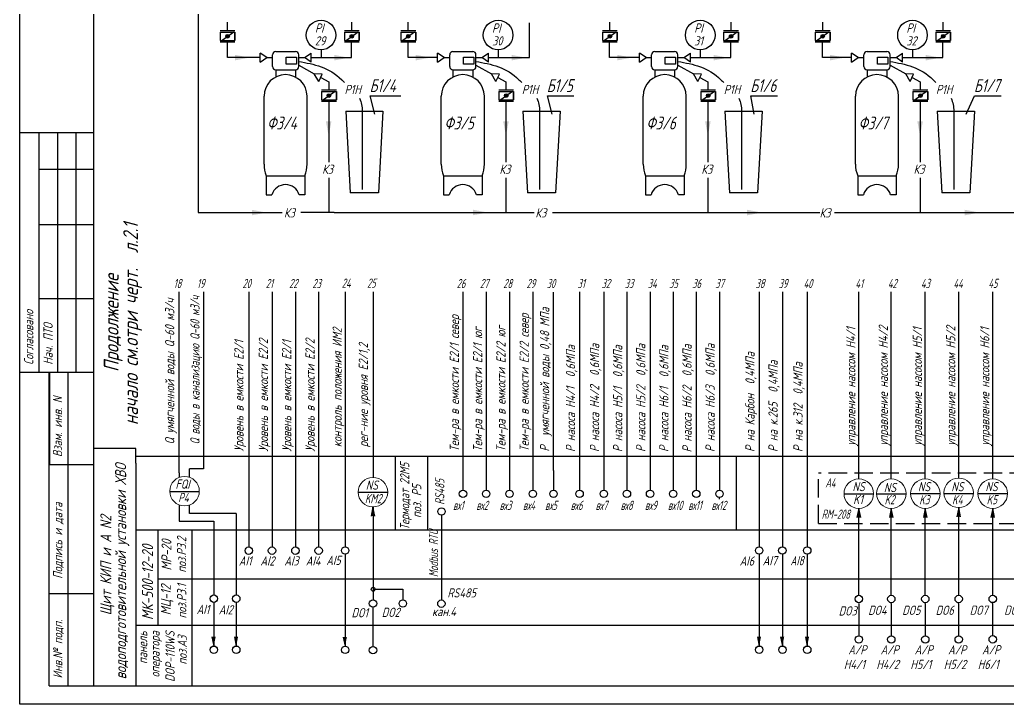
# Model space of a CAD drawing. Header units: millimetres. Extents: x 10 to 738, y -2285 to -236.
# Drawn here: x 9.9 to 277.6, y -549.6 to -364.1 of the extents above; entities that cross this region are included whole.
import ezdxf

# ---------------------------------------------------------------- set-up
doc = ezdxf.new("R2010")
doc.units = ezdxf.units.MM
doc.linetypes.add('GOST2.303 4', pattern=[7, 5, -2, 0])
doc.layers.add('1', color=7, linetype='Continuous')
for name, color, linetype, lineweight in [('MAIN', 7, 'Continuous', 50), ('Основной', 7, 'Continuous', 50), ('Тонкая', 7, 'Continuous', 30), ('тонкие', 7, 'Continuous', 20)]:
    doc.layers.add(name, color=color, linetype=linetype, lineweight=lineweight)
doc.styles.add('GOST тип А', font='GOST_A.TTF', dxfattribs={"oblique": 15})
doc.styles.get("Standard").update_dxf_attribs({"font": 'GOST_A.TTF', "oblique": 15})

msp = doc.modelspace()

# ---------------------------------------------------------------- hatches: boundary and pattern name
at = {"lineweight": -3}
h = msp.add_hatch(color=7, dxfattribs=at)
edge = h.paths.add_edge_path()
edge.add_arc((66.19, -368.57), 0.5, 0, 360)
h = msp.add_hatch(color=7, dxfattribs=at)
edge = h.paths.add_edge_path()
edge.add_arc((99.81, -368.57), 0.5, 0, 360)
h = msp.add_hatch(color=7, dxfattribs=at)
edge = h.paths.add_edge_path()
edge.add_arc((115.12, -368.57), 0.5, 0, 360)
h = msp.add_hatch(color=7, dxfattribs=at)
edge = h.paths.add_edge_path()
edge.add_arc((169.7, -368.57), 0.5, 0, 360)
h = msp.add_hatch(color=7, dxfattribs=at)
edge = h.paths.add_edge_path()
edge.add_arc((202.51, -368.57), 0.5, 0, 360)
h = msp.add_hatch(color=7, dxfattribs=at)
edge = h.paths.add_edge_path()
edge.add_arc((227.32, -368.57), 0.5, 0, 360)
h = msp.add_hatch(color=7, dxfattribs=at)
edge = h.paths.add_edge_path()
edge.add_arc((259.96, -368.57), 0.5, 0, 360)
h = msp.add_hatch(color=7, dxfattribs=at)
edge = h.paths.add_edge_path()
edge.add_arc((93.63, -384.65), 0.5, 0, 360)
h = msp.add_hatch(color=7, dxfattribs=at)
edge = h.paths.add_edge_path()
edge.add_arc((141.64, -384.65), 0.5, 0, 360)
h = msp.add_hatch(color=7, dxfattribs=at)
edge = h.paths.add_edge_path()
edge.add_arc((196.32, -384.65), 0.5, 0, 360)
h = msp.add_hatch(color=7, dxfattribs=at)
edge = h.paths.add_edge_path()
edge.add_arc((253.78, -384.65), 0.5, 0, 360)
at = {"layer": 'тонкие', "linetype": 'Continuous', "lineweight": 30}
for points in [[(68.18, -373.62), (68.18, -375.12), (72.18, -374.37)], [(68.18, -373.62), (68.18, -375.12), (72.18, -374.37)], [(95.07, -373.64), (95.07, -375.14), (99.07, -374.39)], [(95.07, -373.64), (95.07, -375.14), (99.07, -374.39)], [(117.12, -373.62), (117.12, -375.12), (121.12, -374.37)], [(117.12, -373.62), (117.12, -375.12), (121.12, -374.37)], [(143.08, -373.64), (143.08, -375.14), (147.08, -374.39)], [(143.08, -373.64), (143.08, -375.14), (147.08, -374.39)], [(171.69, -373.62), (171.69, -375.12), (175.69, -374.37)], [(171.69, -373.62), (171.69, -375.12), (175.69, -374.37)], [(197.76, -373.64), (197.76, -375.14), (201.76, -374.39)], [(197.76, -373.64), (197.76, -375.14), (201.76, -374.39)], [(229.32, -373.62), (229.32, -375.12), (233.32, -374.37)], [(229.32, -373.62), (229.32, -375.12), (233.32, -374.37)], [(255.22, -373.64), (255.22, -375.14), (259.22, -374.39)], [(255.22, -373.64), (255.22, -375.14), (259.22, -374.39)], [(92.8, -391.63), (94.3, -391.63), (93.55, -395.63)], [(140.81, -391.63), (142.31, -391.63), (141.56, -395.63)], [(195.49, -391.63), (196.99, -391.63), (196.24, -395.63)], [(252.95, -391.63), (254.45, -391.63), (253.7, -395.63)], [(72.76, -415.61), (72.76, -417.11), (76.76, -416.36)], [(72.76, -415.61), (72.76, -417.11), (76.76, -416.36)], [(132.62, -415.59), (132.62, -417.09), (136.62, -416.34)], [(132.62, -415.59), (132.62, -417.09), (136.62, -416.34)], [(206.87, -415.61), (206.87, -417.11), (210.87, -416.36)], [(206.87, -415.61), (206.87, -417.11), (210.87, -416.36)], [(265.81, -415.61), (265.81, -417.11), (269.81, -416.36)], [(265.81, -415.61), (265.81, -417.11), (269.81, -416.36)]]:
    msp.add_hatch(color=7, dxfattribs=at).paths.add_polyline_path(points)

# ---------------------------------------------------------------- linework, layer by layer
at = {"color": 7}
for p, q in [((9.92, -549.61), (9.92, -236.38)), ((58.22, -328.78), (58.22, -416.37)), ((66.19, -367.02), (66.19, -364.78)), ((99.81, -367.02), (99.81, -364.78)), ((115.12, -367.02), (115.12, -364.78)), ((147.95, -370.13), (147.95, -364.98)), ((169.7, -367.02), (169.7, -364.78)), ((202.51, -367.02), (202.51, -364.78)), ((227.32, -367.02), (227.32, -364.78)), ((259.96, -367.02), (259.96, -364.78)), ((66.12, -374.36), (66.12, -370.13)), ((99.74, -374.36), (99.74, -370.13)), ((115.05, -374.36), (115.05, -370.13)), ((147.95, -374.36), (147.95, -370.13)), ((169.63, -374.36), (169.63, -370.13)), ((202.43, -374.36), (202.43, -370.13)), ((227.25, -374.36), (227.25, -370.13)), ((259.89, -374.36), (259.89, -370.13)), ((75.01, -374.36), (66.12, -374.36)), ((76.81, -374.36), (78.32, -374.36)), ((78.32, -376.82), (78.32, -373.63)), ((79.2, -372.75), (84.55, -372.75)), ((85.43, -376.82), (85.43, -373.63)), ((85.43, -374.36), (87.03, -374.36)), ((88.83, -374.36), (99.74, -374.36)), ((123.02, -374.36), (115.05, -374.36)), ((124.82, -374.36), (126.33, -374.36)), ((126.33, -376.82), (126.33, -373.63)), ((127.21, -372.75), (132.56, -372.75)), ((133.44, -376.82), (133.44, -373.63)), ((133.44, -374.36), (135.03, -374.36)), ((136.83, -374.36), (147.95, -374.36)), ((177.7, -374.36), (169.63, -374.36)), ((179.5, -374.36), (181.01, -374.36)), ((181.01, -376.82), (181.01, -373.63)), ((181.89, -372.75), (187.24, -372.75)), ((188.12, -376.82), (188.12, -373.63)), ((188.12, -374.36), (189.72, -374.36)), ((191.52, -374.36), (202.43, -374.36)), ((235.16, -374.36), (227.25, -374.36)), ((236.96, -374.36), (238.47, -374.36)), ((238.47, -376.82), (238.47, -373.63)), ((239.35, -372.75), (244.7, -372.75)), ((245.58, -376.82), (245.58, -373.63)), ((245.58, -374.36), (247.18, -374.36)), ((248.98, -374.36), (259.89, -374.36)), ((85.43, -376.42), (89.65, -378.76)), ((133.44, -376.42), (137.66, -378.76)), ((188.12, -376.42), (192.34, -378.76)), ((245.58, -376.42), (249.8, -378.76)), ((79.2, -377.7), (84.55, -377.7)), ((79.2, -377.7), (79.2, -379.64)), ((84.55, -377.7), (84.55, -379.64)), ((91.39, -379.74), (93.56, -380.94)), ((127.21, -377.7), (132.56, -377.7)), ((127.21, -377.7), (127.21, -379.64)), ((132.56, -377.7), (132.56, -379.64)), ((139.4, -379.74), (141.57, -380.94)), ((181.89, -377.7), (187.24, -377.7)), ((181.89, -377.7), (181.89, -379.64)), ((187.24, -377.7), (187.24, -379.64)), ((194.08, -379.74), (196.25, -380.94)), ((239.35, -377.7), (244.7, -377.7)), ((239.35, -377.7), (239.35, -379.64)), ((244.7, -377.7), (244.7, -379.64)), ((251.54, -379.74), (253.71, -380.94)), ((93.56, -380.94), (93.56, -383.1)), ((141.57, -380.94), (141.57, -383.1)), ((196.25, -380.94), (196.25, -383.1)), ((253.71, -380.94), (253.71, -383.1)), ((106.06, -389.67), (104.81, -384.77)), ((104.81, -384.77), (107.6, -384.77)), ((107.6, -384.77), (113.08, -384.77)), ((154.06, -389.67), (152.79, -384.77)), ((152.79, -384.77), (155.57, -384.77)), ((155.57, -384.77), (159.97, -384.77)), ((208.75, -389.67), (207.9, -384.77)), ((207.9, -384.77), (210.68, -384.77)), ((210.68, -384.77), (215.08, -384.77)), ((266.21, -389.67), (268.46, -384.77)), ((268.46, -384.77), (271.25, -384.77)), ((271.25, -384.77), (275.65, -384.77)), ((93.56, -386.21), (93.56, -402.69)), ((141.57, -386.21), (141.57, -402.69)), ((196.25, -386.21), (196.25, -402.69)), ((253.71, -386.21), (253.71, -402.69)), ((98.16, -388.84), (108.25, -388.84)), ((98.16, -388.84), (99.41, -410.99)), ((102.66, -388.84), (102.66, -410.09)), ((108.25, -388.84), (107, -410.99)), ((146.17, -388.84), (156.26, -388.84)), ((146.17, -388.84), (147.42, -410.99)), ((150.67, -388.84), (150.67, -410.09)), ((156.26, -388.84), (155.01, -410.99)), ((200.85, -388.84), (210.94, -388.84)), ((200.85, -388.84), (202.1, -410.99)), ((205.35, -388.84), (205.35, -410.09)), ((210.94, -388.84), (209.69, -410.99)), ((258.31, -388.84), (268.4, -388.84)), ((258.31, -388.84), (259.56, -410.99)), ((262.81, -388.84), (262.81, -410.09)), ((268.4, -388.84), (267.15, -410.99)), ((93.56, -394.83), (93.56, -395)), ((141.57, -394.83), (141.57, -395)), ((196.25, -394.83), (196.25, -395)), ((253.71, -394.83), (253.71, -395)), ((93.56, -406.97), (93.56, -416.37)), ((141.57, -406.97), (141.57, -416.37)), ((196.25, -406.97), (196.25, -416.37)), ((253.71, -406.97), (253.71, -416.37)), ((107, -410.99), (99.41, -410.99)), ((155.01, -410.99), (147.42, -410.99)), ((209.69, -410.99), (202.1, -410.99)), ((267.15, -410.99), (259.56, -410.99)), ((58.22, -416.37), (80.97, -416.37)), ((95.06, -416.37), (86, -416.37)), ((95.06, -416.37), (141.12, -416.37)), ((141.12, -416.37), (149.17, -416.37)), ((154.2, -416.37), (226.59, -416.37)), ((230.56, -416.37), (327.54, -416.37)), ((98.01, -437.81), (98.01, -506.94)), ((161.5, -437.82), (161.49, -491.6)), ((237.1, -488.54), (237.1, -437.81)), ((245.9, -488.54), (245.9, -437.81)), ((255.11, -488.54), (255.11, -437.81)), ((264.16, -488.31), (264.16, -437.81)), ((273.37, -488.53), (273.37, -437.81)), ((471.23, -482.48), (41.37, -482.48)), ((111.59, -482.48), (111.59, -502.35)), ((120.29, -482.48), (120.29, -502.35)), ((203.86, -482.48), (203.86, -502.35)), ((101.54, -492.16), (109.54, -492.16)), ((199.37, -494.06), (199.36, -493.6)), ((233.1, -492.56), (241.1, -492.56)), ((241.9, -492.56), (242.26, -492.56)), ((241.9, -492.56), (249.9, -492.56)), ((237.11, -520.09), (237.11, -496.54)), ((245.9, -520.09), (245.9, -496.54)), ((255.11, -520.09), (255.11, -496.54)), ((264.16, -520.09), (264.16, -496.31)), ((273.37, -520.08), (273.37, -496.53)), ((210.15, -505.9), (210.15, -506.94)), ((216.4, -505.9), (216.4, -506.94)), ((223.15, -505.9), (223.15, -506.94)), ((97.99, -508.94), (97.99, -533.89)), ((210.15, -508.94), (210.15, -533.84)), ((216.4, -508.94), (216.4, -533.84)), ((223.15, -508.94), (223.15, -533.84)), ((105.57, -518.46), (113.62, -518.46)), ((113.62, -518.46), (113.62, -521.31)), ((62.47, -522), (62.47, -533.84)), ((68.53, -522), (68.53, -533.84)), ((105.55, -523.31), (105.55, -533.96)), ((237.08, -522.34), (237.08, -531.04)), ((245.88, -522.34), (245.88, -522.09)), ((245.88, -522.34), (245.88, -531.04)), ((255.09, -522.34), (255.09, -522.09)), ((255.09, -522.34), (255.09, -531.04)), ((264.14, -522.34), (264.14, -522.09)), ((264.14, -522.34), (264.14, -531.04)), ((273.35, -522.33), (273.35, -522.08)), ((273.35, -522.33), (273.35, -531.02)), ((17.91, -544.61), (71.27, -544.61)), ((667.81, -549.61), (9.92, -549.61))]:
    msp.add_line(p, q, dxfattribs=at)
at = {"color": 7, "lineweight": 30}
for p, q in [((29.92, -544.61), (29.92, -241.38)), ((76.04, -403.23), (76.04, -384.8)), ((87.71, -403.23), (87.71, -384.8)), ((124.05, -403.23), (124.05, -384.8)), ((135.71, -403.23), (135.71, -384.8)), ((178.73, -403.23), (178.73, -384.8)), ((190.4, -403.23), (190.4, -384.8)), ((236.19, -403.23), (236.19, -384.8)), ((247.86, -403.23), (247.86, -384.8)), ((76.66, -406.38), (87.09, -406.38)), ((76.66, -406.38), (76.66, -411.54)), ((87.09, -406.38), (87.09, -411.54)), ((124.67, -406.38), (135.09, -406.38)), ((124.67, -406.38), (124.67, -411.54)), ((135.09, -406.38), (135.09, -411.54)), ((179.35, -406.38), (189.78, -406.38)), ((179.35, -406.38), (179.35, -411.54)), ((189.78, -406.38), (189.78, -411.54)), ((236.81, -406.38), (247.24, -406.38)), ((236.81, -406.38), (236.81, -411.54)), ((247.24, -406.38), (247.24, -411.54)), ((76.66, -411.54), (78.19, -411.54)), ((87.09, -411.54), (85.56, -411.54)), ((124.67, -411.54), (126.2, -411.54)), ((135.09, -411.54), (133.56, -411.54)), ((179.35, -411.54), (180.88, -411.54)), ((189.78, -411.54), (188.25, -411.54)), ((236.81, -411.54), (238.34, -411.54)), ((247.24, -411.54), (245.71, -411.54))]:
    msp.add_line(p, q, dxfattribs=at)
at = {"color": 7, "lineweight": -3}
for p, q in [((64.18, -367.02), (68.18, -367.02)), ((64.18, -367.46), (68.18, -367.46)), ((64.18, -367.46), (64.18, -369.72)), ((67.87, -367.46), (64.73, -369.72)), ((68.18, -367.46), (68.18, -369.72)), ((68.18, -369.72), (68.18, -367.46)), ((68.18, -367.46), (68.18, -368.5)), ((97.81, -367.02), (101.81, -367.02)), ((97.81, -367.46), (101.81, -367.46)), ((97.81, -367.46), (97.81, -369.72)), ((101.5, -367.46), (98.36, -369.72)), ((101.81, -367.46), (101.81, -369.72)), ((101.81, -369.72), (101.81, -367.46)), ((101.81, -367.46), (101.81, -368.5)), ((113.12, -367.02), (117.12, -367.02)), ((113.12, -367.46), (117.12, -367.46)), ((113.12, -367.46), (113.12, -369.72)), ((116.81, -367.46), (113.67, -369.72)), ((117.12, -367.46), (117.12, -369.72)), ((117.12, -369.72), (117.12, -367.46)), ((117.12, -367.46), (117.12, -368.5)), ((167.7, -367.02), (171.7, -367.02)), ((167.7, -367.46), (171.7, -367.46)), ((167.7, -367.46), (167.7, -369.72)), ((171.38, -367.46), (168.24, -369.72)), ((171.7, -367.46), (171.7, -369.72)), ((171.7, -369.72), (171.7, -367.46)), ((171.7, -367.46), (171.7, -368.5)), ((200.5, -367.02), (204.5, -367.02)), ((200.5, -367.46), (204.5, -367.46)), ((200.5, -367.46), (200.5, -369.72)), ((204.19, -367.46), (201.05, -369.72)), ((204.5, -367.46), (204.5, -369.72)), ((204.5, -369.72), (204.5, -367.46)), ((204.5, -367.46), (204.5, -368.5)), ((225.32, -367.02), (229.32, -367.02)), ((225.32, -367.46), (229.32, -367.46)), ((225.32, -367.46), (225.32, -369.72)), ((229, -367.46), (225.87, -369.72)), ((229.32, -367.46), (229.32, -369.72)), ((229.32, -369.72), (229.32, -367.46)), ((229.32, -367.46), (229.32, -368.5)), ((257.96, -367.02), (261.96, -367.02)), ((257.96, -367.46), (261.96, -367.46)), ((257.96, -367.46), (257.96, -369.72)), ((261.65, -367.46), (258.51, -369.72)), ((261.96, -367.46), (261.96, -369.72)), ((261.96, -369.72), (261.96, -367.46)), ((261.96, -367.46), (261.96, -368.5)), ((64.18, -369.72), (68.18, -369.72)), ((64.18, -370.13), (68.18, -370.13)), ((97.81, -369.72), (101.81, -369.72)), ((97.81, -370.13), (101.81, -370.13)), ((113.12, -369.72), (117.12, -369.72)), ((113.12, -370.13), (117.12, -370.13)), ((167.7, -369.72), (171.7, -369.72)), ((167.7, -370.13), (171.7, -370.13)), ((200.5, -369.72), (204.5, -369.72)), ((200.5, -370.13), (204.5, -370.13)), ((225.32, -369.72), (229.32, -369.72)), ((225.32, -370.13), (229.32, -370.13)), ((257.96, -369.72), (261.96, -369.72)), ((257.96, -370.13), (261.96, -370.13)), ((75.01, -375.56), (75.01, -373.16)), ((76.81, -374.36), (75.01, -373.16)), ((75.01, -375.56), (76.81, -374.36)), ((87.03, -374.36), (88.83, -373.16)), ((88.83, -375.56), (87.03, -374.36)), ((88.83, -375.56), (88.83, -373.16)), ((91.48, -373.03), (91.48, -374.36)), ((123.02, -375.56), (123.02, -373.16)), ((124.82, -374.36), (123.02, -373.16)), ((123.02, -375.56), (124.82, -374.36)), ((135.03, -374.36), (136.83, -373.16)), ((136.83, -375.56), (135.03, -374.36)), ((136.83, -375.56), (136.83, -373.16)), ((139.48, -373.03), (139.48, -374.36)), ((177.7, -375.56), (177.7, -373.16)), ((179.5, -374.36), (177.7, -373.16)), ((177.7, -375.56), (179.5, -374.36)), ((189.72, -374.36), (191.52, -373.16)), ((191.52, -375.56), (189.72, -374.36)), ((191.52, -375.56), (191.52, -373.16)), ((194.17, -373.03), (194.17, -374.36)), ((235.16, -375.56), (235.16, -373.16)), ((236.96, -374.36), (235.16, -373.16)), ((235.16, -375.56), (236.96, -374.36)), ((247.18, -374.36), (248.98, -373.16)), ((248.98, -375.56), (247.18, -374.36)), ((248.98, -375.56), (248.98, -373.16)), ((251.63, -373.03), (251.63, -374.36)), ((90.85, -380.84), (89.65, -378.76)), ((91.81, -378.9), (89.65, -378.76)), ((90.85, -380.84), (91.81, -378.9)), ((138.85, -380.84), (137.65, -378.76)), ((139.81, -378.9), (137.65, -378.76)), ((138.85, -380.84), (139.81, -378.9)), ((193.54, -380.84), (192.34, -378.76)), ((194.5, -378.9), (192.34, -378.76)), ((193.54, -380.84), (194.5, -378.9)), ((251, -380.84), (249.8, -378.76)), ((251.96, -378.9), (249.8, -378.76)), ((251, -380.84), (251.96, -378.9)), ((91.63, -383.1), (95.63, -383.1)), ((91.63, -383.54), (95.63, -383.54)), ((91.63, -383.54), (91.63, -385.8)), ((95.32, -383.54), (92.18, -385.8)), ((95.63, -383.54), (95.63, -385.8)), ((95.63, -385.8), (95.63, -383.54)), ((95.63, -383.54), (95.63, -384.59)), ((139.64, -383.1), (143.64, -383.1)), ((139.64, -383.54), (143.64, -383.54)), ((139.64, -383.54), (139.64, -385.8)), ((143.32, -383.54), (140.18, -385.8)), ((143.64, -383.54), (143.64, -385.8)), ((143.64, -385.8), (143.64, -383.54)), ((143.64, -383.54), (143.64, -384.59)), ((194.32, -383.1), (198.32, -383.1)), ((194.32, -383.54), (198.32, -383.54)), ((194.32, -383.54), (194.32, -385.8)), ((198.01, -383.54), (194.87, -385.8)), ((198.32, -383.54), (198.32, -385.8)), ((198.32, -385.8), (198.32, -383.54)), ((198.32, -383.54), (198.32, -384.59)), ((251.78, -383.1), (255.78, -383.1)), ((251.78, -383.54), (255.78, -383.54)), ((251.78, -383.54), (251.78, -385.8)), ((255.47, -383.54), (252.33, -385.8)), ((255.78, -383.54), (255.78, -385.8)), ((255.78, -385.8), (255.78, -383.54)), ((255.78, -383.54), (255.78, -384.59)), ((91.63, -385.8), (95.63, -385.8)), ((91.63, -386.21), (95.63, -386.21)), ((139.64, -385.8), (143.64, -385.8)), ((139.64, -386.21), (143.64, -386.21)), ((194.32, -385.8), (198.32, -385.8)), ((194.32, -386.21), (198.32, -386.21)), ((251.78, -385.8), (255.78, -385.8)), ((251.78, -386.21), (255.78, -386.21))]:
    msp.add_line(p, q, dxfattribs=at)
for p, q in [((53.03, -486.88), (53.03, -437.82)), ((154.45, -486.3), (154.45, -437.92)), ((41.37, -480.32), (29.92, -480.32)), ((41.37, -484.26), (41.37, -480.32)), ((55.84, -488.08), (55.84, -485.79)), ((59.68, -485.79), (55.84, -485.79)), ((56.89, -485.79), (55.84, -485.79)), ((154.45, -486.3), (154.44, -491.6)), ((50.52, -491.97), (58.52, -491.97)), ((55.84, -497.88), (55.84, -495.64)), ((53.03, -500.02), (62.48, -500.02)), ((68.53, -497.88), (55.84, -497.88)), ((62.48, -500.02), (62.48, -520)), ((124.11, -498.37), (124.11, -500.44)), ((124.11, -500.44), (124.11, -521.36))]:
    msp.add_line(p, q)
at = {"color": 7, "linetype": 'GOST2.303 4'}
for p, q in [((226.15, -500.6), (226.15, -486.96)), ((296.92, -486.96), (226.15, -486.96)), ((226.15, -500.6), (296.92, -500.6))]:
    msp.add_line(p, q, dxfattribs=at)
at = {"color": 7, "linetype": 'Continuous'}
for p, q in [((251.17, -492.54), (259.17, -492.54)), ((260.17, -492.54), (268.15, -492.54)), ((269.43, -492.53), (277.43, -492.53)), ((105.53, -496.14), (105.03, -498.64)), ((106.03, -498.64), (105.53, -496.14)), ((105.55, -498.16), (105.55, -496.21)), ((237.11, -496.54), (236.61, -499.04)), ((237.61, -499.04), (237.11, -496.54)), ((245.9, -496.54), (245.4, -499.04)), ((246.4, -499.04), (245.9, -496.54)), ((255.11, -496.54), (254.61, -499.04)), ((255.61, -499.04), (255.11, -496.54)), ((264.16, -496.31), (263.66, -498.81)), ((264.66, -498.81), (264.16, -496.31)), ((273.37, -496.53), (272.87, -499.03)), ((273.87, -499.03), (273.37, -496.53)), ((61.95, -531.34), (62.45, -533.84)), ((68.02, -531.34), (68.52, -533.84)), ((97.49, -531.39), (97.99, -533.89)), ((209.63, -531.34), (210.13, -533.84)), ((215.9, -531.34), (216.4, -533.84)), ((222.63, -531.34), (223.13, -533.84))]:
    msp.add_line(p, q, dxfattribs=at)
at = {"color": 7}
for points in [[(82.01, -374.22), (84.81, -374.22), (84.81, -376.19), (82.01, -376.19)], [(130.02, -374.22), (132.82, -374.22), (132.82, -376.19), (130.02, -376.19)], [(184.7, -374.22), (187.51, -374.22), (187.51, -376.19), (184.7, -376.19)], [(242.16, -374.22), (244.96, -374.22), (244.96, -376.19), (242.16, -376.19)]]:
    msp.add_lwpolyline(points, close=True, dxfattribs=at)
at = {"color": 7, "lineweight": -3}
for centre in [(66.19, -368.57), (99.81, -368.57), (115.12, -368.57), (169.7, -368.57), (202.51, -368.57), (227.32, -368.57), (259.96, -368.57), (93.63, -384.65), (141.64, -384.65), (196.32, -384.65), (253.78, -384.65)]:
    msp.add_circle(centre, 0.5, dxfattribs=at)
at = {"color": 7, "linetype": 'Continuous'}
for centre, radius in [((129.92, -492.6), 1), ((136.22, -492.6), 1), ((142.53, -492.6), 1), ((148.83, -492.6), 1), ((154.45, -492.6), 1), ((161.5, -492.6), 1), ((168.06, -492.6), 1), ((174.32, -492.6), 1), ((180.58, -492.6), 1), ((186.84, -492.6), 1), ((193.1, -492.6), 1), ((199.36, -492.6), 1), ((124.11, -497.37), 1), ((71.91, -507.99), 1), ((78.21, -507.99), 1), ((84.54, -507.99), 1), ((90.84, -507.99), 1), ((98.01, -507.94), 1), ((210.15, -507.94), 1), ((216.4, -507.94), 1), ((223.15, -507.94), 1), ((105.59, -518.46), 0.509), ((62.47, -521), 1), ((68.53, -521), 1), ((105.55, -522.31), 1), ((113.62, -522.31), 1), ((124.07, -522.36), 1), ((237.1, -521.09), 1), ((245.9, -521.09), 1), ((255.11, -521.09), 1), ((264.16, -521.09), 1), ((273.37, -521.08), 1), ((237.1, -532.04), 1), ((245.9, -532.04), 1), ((255.11, -532.04), 1), ((264.16, -532.04), 1), ((273.37, -532.02), 1), ((62.47, -534.84), 1), ((68.53, -534.84), 1), ((98.01, -534.89), 1), ((105.55, -534.96), 1), ((210.15, -534.84), 1), ((216.42, -534.84), 1), ((223.15, -534.84), 1)]:
    msp.add_circle(centre, radius, dxfattribs=at)
at = {"color": 7}
for centre, start, end in [((79.2, -373.63), 90, 180), ((84.55, -373.63), 0, 90), ((127.21, -373.63), 90, 180), ((132.56, -373.63), 0, 90), ((181.89, -373.63), 90, 180), ((187.24, -373.63), 0, 90), ((239.35, -373.63), 90, 180), ((244.7, -373.63), 0, 90), ((79.2, -376.82), 180, 270), ((84.55, -376.82), 270, 0), ((127.21, -376.82), 180, 270), ((132.56, -376.82), 270, 0), ((181.89, -376.82), 180, 270), ((187.24, -376.82), 270, 0), ((239.35, -376.82), 180, 270), ((244.7, -376.82), 270, 0)]:
    msp.add_arc(centre, 0.879, start, end, dxfattribs=at)
at = {"color": 7, "lineweight": 30}
for centre, radius, start, end in [((81.87, -384.82), 5.83, 0, 180), ((129.88, -384.82), 5.83, 0, 180), ((184.56, -384.82), 5.83, 0, 180), ((242.02, -384.82), 5.83, 0, 180), ((84.04, -403.29), 8, 179.5862, 202.7006), ((79.71, -403.29), 8, 337.2994, 0.4138), ((132.05, -403.29), 8, 179.5862, 202.7006), ((127.71, -403.29), 8, 337.2994, 0.4138), ((186.73, -403.29), 8, 179.5862, 202.7006), ((182.4, -403.29), 8, 337.2994, 0.4138), ((244.19, -403.29), 8, 179.5862, 202.7006), ((239.86, -403.29), 8, 337.2994, 0.4138), ((81.87, -412.65), 3.85, 16.7787, 163.2213), ((129.88, -412.65), 3.85, 16.7787, 163.2213), ((184.56, -412.65), 3.85, 16.7787, 163.2213), ((242.02, -412.65), 3.85, 16.7787, 163.2213)]:
    msp.add_arc(centre, radius, start, end, dxfattribs=at)
at = {"color": 7}
for points in [[(85.43, -375.38), (89.54, -376.16), (93.95, -376.99), (97.6, -380.89), (97.85, -381.1)], [(133.44, -375.38), (137.55, -376.16), (141.96, -376.99), (145.61, -380.89), (145.86, -381.1)], [(188.12, -375.38), (192.23, -376.16), (196.64, -376.99), (200.29, -380.89), (200.54, -381.1)], [(245.58, -375.38), (249.69, -376.16), (254.1, -376.99), (257.75, -380.89), (258, -381.1)]]:
    msp.add_open_spline(points, degree=3, knots=[0, 0, 0, 0, 12.324374, 13.263659, 13.263659, 13.263659, 13.263659], dxfattribs=at)
for points in [[(101.94, -385.4), (102.4, -386.51), (102.66, -387.67), (102.66, -388.84)], [(149.95, -385.4), (150.41, -386.51), (150.67, -387.67), (150.67, -388.84)], [(204.64, -385.4), (205.09, -386.51), (205.35, -387.67), (205.35, -388.84)], [(262.1, -385.4), (262.55, -386.51), (262.81, -387.67), (262.81, -388.84)]]:
    msp.add_open_spline(points, degree=3, dxfattribs=at)
at = {"color": 7, "linetype": 'Continuous'}
for points in [[(106.03, -498.64), (105.53, -496.14), (105.03, -498.64)], [(237.61, -499.04), (237.11, -496.54), (236.61, -499.04)], [(246.4, -499.04), (245.9, -496.54), (245.4, -499.04)], [(255.61, -499.04), (255.11, -496.54), (254.61, -499.04)], [(264.66, -498.81), (264.16, -496.31), (263.66, -498.81)], [(273.87, -499.03), (273.37, -496.53), (272.87, -499.03)], [(61.95, -531.34), (62.45, -533.84), (62.95, -531.34)], [(68.02, -531.34), (68.52, -533.84), (69.02, -531.34)], [(97.49, -531.39), (97.99, -533.89), (98.49, -531.39)], [(209.63, -531.34), (210.13, -533.84), (210.63, -531.34)], [(215.9, -531.34), (216.4, -533.84), (216.9, -531.34)], [(222.63, -531.34), (223.13, -533.84), (223.63, -531.34)]]:
    msp.add_solid(points, dxfattribs=at)
at = {"layer": 'MAIN', "color": 7, "linetype": 'Continuous', "lineweight": 30}
for p, q in [((9.91, -394.62), (29.91, -394.62)), ((15.1, -394.62), (15.1, -459.62)), ((20.1, -394.62), (20.1, -459.62)), ((25.1, -394.62), (25.1, -459.62)), ((15.1, -404.62), (29.91, -404.62)), ((15.1, -419.62), (29.91, -419.62)), ((15.1, -439.62), (29.91, -439.62)), ((9.91, -459.62), (29.91, -459.62)), ((22.91, -459.63), (22.91, -544.63)), ((17.91, -484.63), (29.91, -484.63)), ((17.91, -544.63), (17.91, -484.63)), ((17.91, -519.63), (29.91, -519.63)), ((17.91, -544.63), (662.58, -544.63))]:
    msp.add_line(p, q, dxfattribs=at)
at = {"layer": 'MAIN', "color": 7, "linetype": 'Continuous', "lineweight": -3}
for p, q in [((59.68, -437.81), (59.68, -485.79)), ((71.91, -437.81), (71.91, -506.99)), ((78.21, -437.81), (78.21, -506.99)), ((84.54, -437.81), (84.54, -506.99)), ((90.84, -437.81), (90.84, -506.99)), ((105.57, -437.81), (105.57, -488.14)), ((129.92, -437.81), (129.92, -491.6)), ((136.22, -437.81), (136.22, -491.6)), ((142.53, -437.81), (142.53, -491.6)), ((148.83, -437.81), (148.83, -491.6)), ((168.07, -437.81), (168.07, -483.9)), ((174.33, -437.81), (174.33, -483.9)), ((180.59, -437.81), (180.59, -483.9)), ((186.85, -437.81), (186.85, -483.9)), ((193.11, -437.81), (193.11, -483.9)), ((199.37, -437.81), (199.37, -483.9)), ((210.15, -437.81), (210.15, -495.23)), ((216.4, -437.81), (216.4, -495.23)), ((223.15, -437.81), (223.15, -495.23)), ((168.07, -475.19), (168.07, -491.6)), ((174.33, -475.19), (174.33, -491.6)), ((180.59, -475.19), (180.59, -491.6)), ((186.85, -475.19), (186.85, -491.6)), ((193.11, -475.19), (193.11, -491.6)), ((199.37, -475.19), (199.37, -491.6)), ((41.37, -484.26), (41.37, -544.61)), ((53.03, -486.88), (53.03, -488.15)), ((210.15, -494.06), (210.15, -501.57)), ((216.4, -494.06), (216.4, -501.57)), ((223.15, -494.06), (223.15, -501.57)), ((53.03, -495.57), (53.03, -500.02)), ((105.57, -496.21), (105.57, -521.31)), ((68.53, -497.88), (68.53, -520)), ((210.15, -499.32), (210.15, -506.65)), ((216.4, -499.32), (216.4, -506.65)), ((223.15, -499.32), (223.15, -506.65)), ((41.37, -502.35), (471.23, -502.35)), ((47.29, -502.34), (47.29, -528.09)), ((56.47, -502.39), (56.47, -544.61)), ((47.29, -515.62), (471.23, -515.62)), ((41.37, -528.14), (471.23, -528.14))]:
    msp.add_line(p, q, dxfattribs=at)
at = {"layer": 'MAIN', "color": 7, "linetype": 'Continuous', "lineweight": 40}
msp.add_line((17.91, -459.63), (17.91, -484.63), dxfattribs=at)
at = {"layer": 'Основной', "color": 7, "lineweight": -3}
msp.add_line((264.16, -488.31), (264.16, -486.79), dxfattribs=at)
at = {"layer": 'тонкие', "color": 7, "linetype": 'Continuous', "lineweight": -3}
for p, q in [((91.48, -372.26), (91.48, -373.03)), ((139.48, -372.26), (139.48, -373.03)), ((194.17, -372.26), (194.17, -373.03)), ((251.63, -372.26), (251.63, -373.03))]:
    msp.add_line(p, q, dxfattribs=at)
for centre in [(91.48, -368.26), (139.43, -368.26), (194.17, -368.26), (251.63, -368.26)]:
    msp.add_circle(centre, 4, dxfattribs=at)
at = {"layer": 'тонкие', "color": 7, "linetype": 'Continuous'}
for centre in [(54.52, -491.86), (105.54, -492.14), (237.1, -492.54), (245.9, -492.54), (255.11, -492.54), (264.16, -492.31), (273.37, -492.53)]:
    msp.add_circle(centre, 4, dxfattribs=at)

# ---------------------------------------------------------------- texts
at = {"color": 7, "linetype": 'Continuous', "oblique": 15}
for s, p in [('управление насосом Н4/2', (244.98, -479.59)), ('управление насосом Н5/2', (263.24, -479.59)), ('контроль положения ИМ2', (97.09, -479.95)), ('управление насосом Н4/1', (236.18, -479.59)), ('управление насосом Н5/1', (254.19, -479.59)), ('управление насосом Н6/1', (272.45, -479.59)), ('рег-ние уровня Е2/1,2', (104.19, -479.95))]:
    msp.add_text(s, height=2.5, rotation=90, dxfattribs=at).set_placement(p)
at = {"color": 7, "linetype": 'Continuous', "style": 'GOST тип А', "oblique": 15}
for p in [(243.88, -492.13), (253.11, -491.9), (262.14, -491.9), (271.37, -491.88)]:
    msp.add_text('NS', height=2.5, dxfattribs=at).set_placement(p)
at = {"color": 7, "linetype": 'Continuous', "style": 'GOST тип А', "oblique": 15, "width": 0.9}
for s, p in [('Р4', (52.8, -494.85)), ('KM2', (103.35, -495.13)), ('K2', (244.08, -495.43)), ('K3', (253.46, -495.44)), ('K4', (262.35, -495.44)), ('K5', (271.72, -495.42))]:
    msp.add_text(s, height=2.5, dxfattribs=at).set_placement(p)
at = {"layer": '1', "color": 7, "linetype": 'Continuous', "oblique": 15}
for s, p in [('A/Р', (234.24, -536.11)), ('A/Р', (242.99, -536.11)), ('A/Р', (252.21, -536.11)), ('A/Р', (261.26, -536.11)), ('A/Р', (270.47, -536.1)), ('Н4/1', (233.04, -540.07)), ('Н4/2', (241.84, -540.07)), ('Н5/1', (251.05, -540.07)), ('Н5/2', (260.1, -540.07)), ('Н6/1', (269.31, -540.05))]:
    msp.add_text(s, height=2.5, dxfattribs=at).set_placement(p)
at = {"layer": 'MAIN', "color": 7, "linetype": 'Continuous', "lineweight": -3, "oblique": 15}
for s, p in [('Р1Н', (97.84, -384.25)), ('Р1Н', (145.85, -384.25)), ('Р1Н', (200.53, -384.25)), ('Р1Н', (257.99, -384.25)), ('К3', (91.78, -405.87)), ('К3', (139.79, -405.87)), ('К3', (194.47, -405.87)), ('К3', (251.93, -405.87)), ('К3', (81.44, -417.7)), ('К3', (149.52, -417.7)), ('К3', (226.48, -417.7))]:
    msp.add_text(s, height=2.5, dxfattribs=at).set_placement(p)
for s, height, p in [('Согласовано', 2.5, (13.58, -457.62)), ('Нач. ПТО', 2.5, (18.83, -457.62)), ('Взам. инв. N', 2.5, (21.38, -482.63)), (' водоподготовительной установки ХВО', 3, (38.72, -544.39)), ('Подпись и дата', 2.5, (21.43, -515.63)), ('Щит КИП и А N2 ', 3, (34.7, -525.51)), ('Инв.№ подп.', 2.5, (21.43, -542.63))]:
    msp.add_text(s, height=height, rotation=90, dxfattribs=at).set_placement(p)
at = {"layer": 'MAIN', "color": 7, "linetype": 'Continuous', "lineweight": -3, "style": 'GOST тип А', "oblique": 15}
for s, height, p in [('МР-20', 2.7, (50.98, -513.39)), (' поз.Р3.2', 2.5, (54.97, -515.24)), ('МК-500-12-20', 3, (46.01, -526.8)), ('МЦ-12', 2.7, (50.8, -525.5)), (' поз.Р3.1', 2.5, (55.01, -527.64))]:
    msp.add_text(s, height=height, rotation=90, dxfattribs=at).set_placement(p)
at = {"layer": 'Тонкая', "color": 7, "oblique": 15}
for s, p in [('начало см.отри черт.  л.2.1', (41.92, -473.95)), ('Продолжение ', (36.67, -459.55))]:
    msp.add_text(s, height=4, rotation=90, dxfattribs=at).set_placement(p)
at = {"layer": 'тонкие', "color": 7, "linetype": 'Continuous', "lineweight": -3, "oblique": 15}
for s, p in [('PI', (89.85, -367.6)), ('PI', (137.8, -367.6)), ('PI', (192.54, -367.6)), ('PI', (250, -367.6)), ('29', (89.81, -371.08)), ('30', (137.82, -371.08)), ('31', (192.5, -371.08)), ('32', (249.96, -371.08)), ('AI6', (204.82, -512.05)), ('AI7', (211.07, -511.95)), (' AI1', (56.5, -525.16)), (' AI2', (62.47, -525.26))]:
    msp.add_text(s, height=2.5, dxfattribs=at).set_placement(p)
for s, height, width, p in [('Б1/4', 3.5, 0.9, (104.64, -383.71)), ('Б1/5', 3.5, 0.9, (152.61, -383.71)), ('Б1/6', 3.5, 0.9, (207.72, -383.71)), ('Б1/7', 3.5, 0.9, (268.29, -383.71)), ('Ф3/4', 3.5, 0.9, (76.87, -393.84)), ('Ф3/5', 3.5, 0.9, (124.87, -393.84)), ('Ф3/6', 3.5, 0.9, (179.56, -393.84)), ('Ф3/7', 3.5, 0.9, (237.02, -393.84)), ('18', 2.5, 0.8, (51.55, -436.84)), ('19', 2.5, 0.8, (57.87, -436.84)), ('20', 2.5, 0.8, (70.2, -436.84)), ('21', 2.5, 0.8, (76.5, -436.84)), ('22', 2.5, 0.8, (82.83, -436.84)), ('23', 2.5, 0.8, (89.13, -436.84)), ('26', 2.5, 0.8, (128.21, -436.84)), ('27', 2.5, 0.8, (134.51, -436.84)), ('28', 2.5, 0.8, (140.82, -436.84)), ('29', 2.5, 0.8, (147.12, -436.84)), ('30', 2.5, 0.8, (152.57, -436.84)), ('31', 2.5, 0.8, (160.92, -436.84)), ('32', 2.5, 0.8, (167.43, -436.84)), ('33', 2.5, 0.8, (173.69, -436.84)), ('34', 2.5, 0.8, (179.95, -436.84)), ('35', 2.5, 0.8, (185.71, -436.84)), ('36', 2.5, 0.8, (191.97, -436.84)), ('37', 2.5, 0.8, (198.22, -436.84)), ('38', 2.5, 0.8, (209.13, -436.84)), ('39', 2.5, 0.8, (215.38, -436.84)), ('40', 2.5, 0.8, (222.13, -436.84)), (' АI8', 2.5, 0.9, (217.43, -511.95))]:
    msp.add_text(s, height=height, dxfattribs=dict(at, width=width)).set_placement(p)
at = {"layer": 'тонкие', "color": 7, "linetype": 'Continuous', "oblique": 15}
for s, width, p in [('24', 0.8, (97.09, -436.74)), ('25', 0.8, (103.94, -436.74)), ('41', 0.8, (236.17, -436.83)), ('42', 0.8, (244.97, -436.83)), ('43', 0.8, (253.92, -436.83)), ('44', 0.8, (262.72, -436.83)), ('45', 0.8, (272.18, -436.81)), ('А4', 0.8, (228.02, -490.85)), ('вх1', 0.7, (127.23, -496.96)), ('вх2', 0.7, (133.53, -496.96)), ('вх3', 0.7, (139.84, -496.96)), ('вх4', 0.7, (146.14, -496.96)), ('вх5', 0.7, (152.13, -496.96)), ('вх6', 0.7, (159.07, -496.96)), ('вх7', 0.7, (165.83, -496.96)), ('вх8', 0.7, (172.59, -496.96)), ('вх9', 0.7, (179.17, -496.96)), ('вх10', 0.7, (185.4, -496.96)), ('вх11', 0.7, (190.91, -496.96)), ('вх12', 0.7, (197.2, -496.96)), ('RM-208', 0.8, (227.03, -499.35))]:
    msp.add_text(s, height=2.5, dxfattribs=dict(at, width=width)).set_placement(p)
at = {"layer": 'тонкие', "color": 7, "linetype": 'Continuous', "lineweight": -3, "oblique": 15, "width": 0.9}
msp.add_text('Q воды в канализацию Q-60 м3/ч', height=2.5, rotation=90, dxfattribs=at).set_placement((58.59, -479.23))
at = {"layer": 'тонкие', "color": 7, "linetype": 'Continuous', "lineweight": -3, "oblique": 15}
for s, p in [('Q умягченной воды Q-60 м3/ч', (51.75, -479.23)), ('Тем-ра в емкости Е2/1 север', (128.83, -481.14)), ('Тем-ра в емкости Е2/2 север', (147.74, -481.14)), ('P  умягченной воды 0,48 МПа', (153.29, -481.14)), ('Тем-ра в емкости Е2/2 юг', (141.44, -481.14)), ('Тем-ра в емкости Е2/1 юг', (135.13, -481.14)), ('Уровень в емкости Е2/1', (70.49, -481.14)), ('Уровень в емкости Е2/2', (77.12, -481.14)), ('Уровень в емкости Е2/1', (83.44, -481.14)), ('Уровень в емкости Е2/2', (89.75, -481.14)), ('P насоса Н4/1  0,6МПа', (160.29, -481.25)), ('P насоса Н4/2  0,6МПа', (166.8, -481.25)), ('P насоса Н5/1  0,6МПа', (173.06, -481.25)), ('P насоса Н5/2  0,6МПа', (179.32, -481.25)), ('P насоса Н6/1  0,6МПа', (185.57, -481.25)), ('P насоса Н6/2  0,6МПа', (191.83, -481.36)), ('P насоса Н6/3  0,6МПа', (198.09, -481.25)), ('P на Карбон  0,4МПа', (208.88, -481.25)), ('P на к.265  0,4МПа', (215.13, -481.25)), ('P на к.312  0,4МПа', (221.88, -481.25)), ('панель ', (44.42, -538.7)), (' оператора', (47.76, -543.63)), ('DOP-110WS ', (51.85, -543.56)), (' поз.A3', (55.15, -540.16))]:
    msp.add_text(s, height=2.5, rotation=90, dxfattribs=at).set_placement(p)
at = {"layer": 'тонкие', "color": 7, "linetype": 'Continuous', "oblique": 15}
for s, width, p in [('Термодат 22М5', 0.95, (115.38, -502.35)), ('RS485', 0.9, (124.89, -495.56)), ('Modbus RTU ', 0.8, (123.2, -515.17))]:
    msp.add_text(s, height=2.5, rotation=90, dxfattribs=dict(at, width=width)).set_placement(p)
for s, p in [('FQI', (52.06, -491.2)), ('NS', (103.6, -491.48)), ('NS', (235.38, -491.88)), ('K1', (235.57, -495.36)), ('AI1', (69.22, -512.02)), ('AI2', (75.04, -512.02)), ('AI3', (81.53, -512.02)), ('AI4', (87.34, -512.02)), (' AI5', (91.61, -511.88)), ('RS485', (125.69, -520.68)), ('   DO1', (95.89, -526.07)), ('   DO2', (104.08, -525.95)), ('кан.4', (121.54, -525.74)), (' DO3', (230.37, -525.57)), (' DO4', (238.36, -525.39)), (' DO5', (247.58, -525.39)), (' DO6', (256.62, -525.39)), (' DO7', (265.84, -525.38)), (' DO8', (275.18, -525.38))]:
    msp.add_text(s, height=2.5, dxfattribs=at).set_placement(p)
msp.add_text('поз. Р5', height=2.5, rotation=90, dxfattribs=at).set_placement((118.63, -499.14))

doc.saveas('drawing.dxf')
